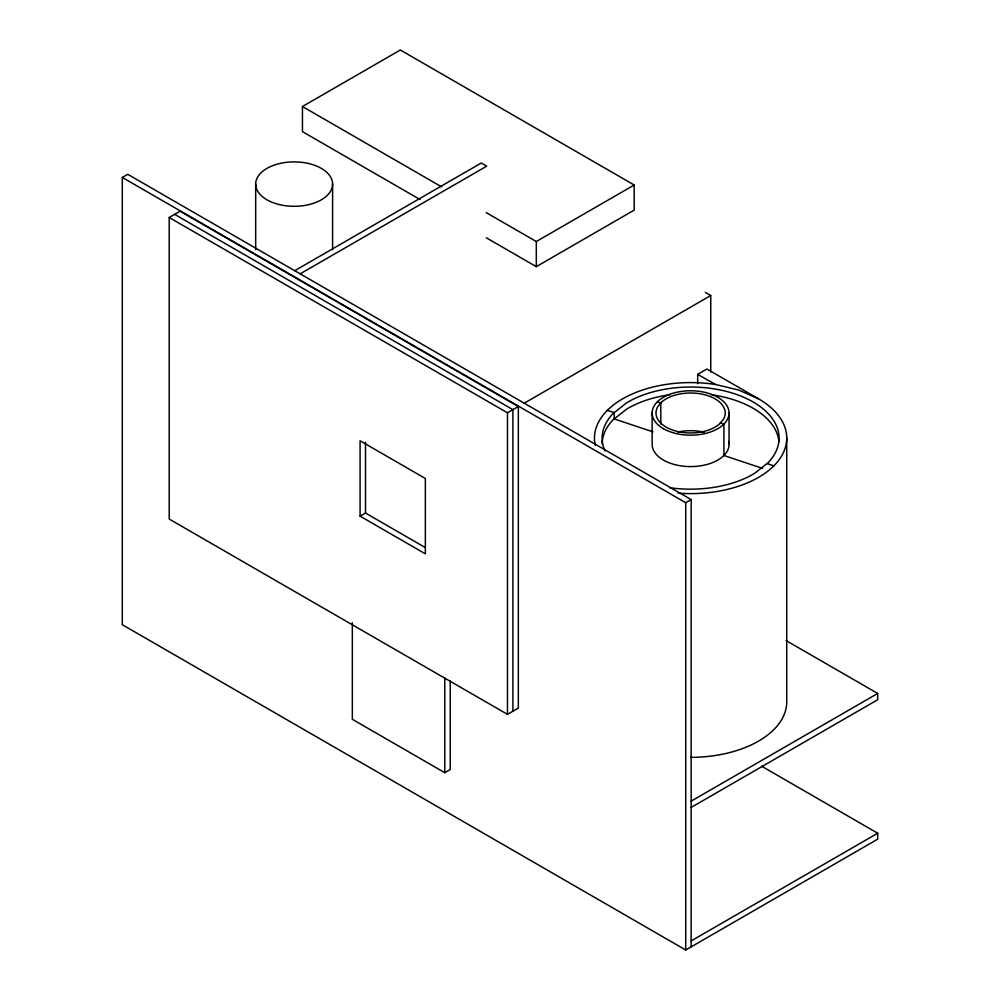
<?xml version="1.0" encoding="UTF-8"?>
<svg xmlns="http://www.w3.org/2000/svg" width="1000" height="1000" viewBox="0 0 1000 1000"><rect width="100%" height="100%" fill="white"/><g stroke="black" fill="none" stroke-linecap="round" stroke-linejoin="round"><path stroke-width="1.5" d="M761.5 766.137L877.7 833.225L877.7 839.163L685.725 950L122.3 624.712L122.3 177.45L127.75 174.3L691.162 499.588L691.162 946.862M420.05 199.537L302.45 131.637L302.45 106.512L400.337 50L634.188 185.012L634.188 210.125L536.3 266.65L486.287 237.775M169.2 217.5L180.075 211.213L518.337 406.512L518.337 708.075L507.463 714.35L169.2 519.05L169.2 217.5L507.463 412.788L507.463 714.35M294.725 270.712L481.262 163.012L486.7 166.163L300.163 273.85M486.287 212.65L536.3 241.525L634.188 185.012M507.463 412.788L518.337 406.512M524.225 403.212L710.75 295.512L710.75 372.075M360.087 516.163L425.35 553.837L425.35 478.488L360.087 440.8L360.087 516.163L365.5 513.038L425.425 547.638M697.675 383.725L697.675 374.363L706.912 369.025L758.575 398.85A96.137 55.5 0 0 1 776.825 462.65A96.137 55.5 0 0 1 678.05 493.137M122.3 177.45L685.725 502.725L691.162 499.588M352.337 622.762L352.337 719.312L444.787 772.688L450.225 769.55L450.225 680.788M691.162 801.15L877.7 693.45L877.7 699.737L691.162 807.425M691.162 940.913L877.7 833.225M697.675 374.363L715.487 384.487L738.662 390.037L758.575 398.85M657.3 401.887L660.8 403.05L660.8 424.15M720.4 422.912L723.9 424.087L723.9 455.487L762.675 468.413M607.337 410.35L614.212 412.638L614.212 418.925L652.987 431.85M766.988 463.562L773.863 465.85M705.312 292.375L710.75 295.512M302.45 106.512L441.675 186.9M174.638 214.35L512.9 409.65L512.9 711.213M786.15 640.6L877.7 693.45M786.737 438.1L786.737 701.85A96.137 55.5 0 0 1 690.6 757.35M729.05 412.987L729.05 444.387M685.725 502.725L685.725 950M652.15 412.987L652.15 444.387A38.45 22.2 0 0 0 693.112 466.538A38.45 22.2 0 0 0 728.725 441.488M536.3 241.525L536.3 266.65M444.787 677.7L444.787 772.688M365.5 442.3L365.5 513.038M332.6 184.088A38.45 22.2 0 0 1 274.913 203.325A38.45 22.2 0 0 1 274.913 164.862A38.45 22.2 0 0 1 332.6 184.088L332.6 249.713M255.688 184.088L255.688 249.713M669.663 487.713A88.45 51.062 0 0 0 754.55 473.375L768.188 462.625A88.45 51.062 0 0 0 742.825 396.887A88.45 51.062 0 0 0 626.65 402.825L613.013 413.587A88.45 51.062 0 0 0 605.025 451.025M602.15 444.075A88.45 51.062 0 0 1 613.013 419.862L626.65 409.113A88.45 51.062 0 0 1 670.212 394.688M711.538 394.775A88.45 51.062 0 0 1 778.925 441.75M595.288 445.35A96.137 55.5 0 0 1 715.487 384.487M677.763 432.113A34.613 19.988 0 0 1 704.25 432.3M661.65 402.038L657.725 406.725A34.613 19.988 0 0 0 675.562 430.988A34.613 19.988 0 0 0 719.55 423.938L723.475 419.237A34.613 19.988 0 0 0 705.625 394.988A34.613 19.988 0 0 0 661.65 402.038M663.413 428.688A38.45 22.2 0 0 0 727.75 418.725A38.45 22.2 0 0 0 680.65 391.538A38.45 22.2 0 0 0 663.413 428.688"/></g></svg>
